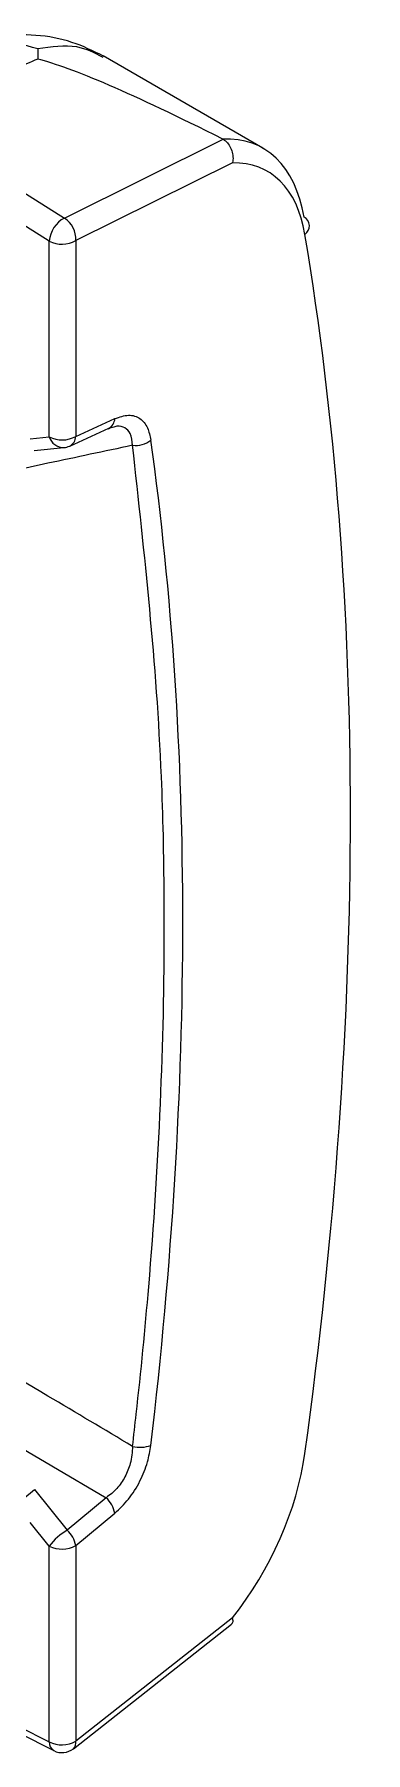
# Model space of a CAD drawing. Extents: x 7 to 113, y 1 to 87.
# Drawn here: x 22.17 to 22.349, y 69.962 to 70.894 of the extents above; entities that cross this region are included whole.
import ezdxf

# ---------------------------------------------------------------- set-up
doc = ezdxf.new("R2010")
doc.units = 0
doc.header["$MEASUREMENT"] = 0
doc.layers.add('OBJECT', color=7, linetype='CONTINUOUS')

msp = doc.modelspace()

# ---------------------------------------------------------------- linework, layer by layer
at = {"layer": 'OBJECT'}
for p, q in [((22.17154, 70.88568), (22.17149, 70.88015)), ((22.29365, 70.83184), (22.20699, 70.88187)), ((22.10722, 70.84348), (22.18594, 70.79397)), ((22.18594, 70.79397), (22.27213, 70.83666)), ((22.27213, 70.83666), (22.27186, 70.83681)), ((22.1777, 70.78147), (22.10605, 70.82654)), ((22.27719, 70.82386), (22.19214, 70.78173)), ((22.1777, 70.67529), (22.1777, 70.78147)), ((22.19214, 70.78173), (22.19214, 70.67555)), ((22.19214, 70.67555), (22.21331, 70.68517)), ((22.1673, 70.67428), (22.1777, 70.67529)), ((22.18885, 70.6703), (22.21001, 70.67992)), ((22.21212, 70.68043), (22.21056, 70.68002)), ((22.16947, 70.66788), (22.18568, 70.66945)), ((22.09824, 70.16476), (22.20866, 70.09987)), ((22.13644, 70.07679), (22.16965, 70.10431)), ((22.16965, 70.10431), (22.1875, 70.08233)), ((22.20866, 70.09987), (22.1875, 70.08233)), ((22.1777, 70.07366), (22.1673, 70.08647)), ((22.19214, 70.07392), (22.21331, 70.09146)), ((22.1777, 69.96748), (22.1777, 70.07366)), ((22.19214, 70.07392), (22.19214, 69.96773)), ((22.1909, 69.96374), (22.27668, 70.03133)), ((22.27719, 70.03475), (22.19214, 69.96773)), ((22.1612, 69.97582), (22.1777, 69.96748)), ((22.1612, 69.97227), (22.1802, 69.96267))]:
    msp.add_line(p, q, dxfattribs=at)
for centre, radius, start, end in [((22.31346, 70.78964), 0.00543, 303.42013, 62.44955), ((22.19356, 70.77998), 0.01593, 118.57283, 174.61885), ((22.17855, 70.78253), 0.01361, 356.61778, 57.14319), ((22.18468, 70.79503), 0.01525, 242.75324, 299.28003), ((22.20721, 70.68534), 0.0061, 297.35608, 358.3258), ((22.18468, 70.68885), 0.01525, 242.75324, 299.28003), ((22.18564, 70.67778), 0.00832, 197.39102, 270.24264), ((22.18604, 70.67572), 0.0061, 297.35523, 358.32444), ((22.22442, 70.68448), 0.01387, 263.82724, 307.5336), ((22.18471, 70.67941), 0.01, 275.56151, 294.44248), ((22.22701, 70.14417), 0.01696, 256.08616, 290.232), ((22.19763, 70.08829), 0.01599, 11.4411, 46.39167), ((22.20821, 70.04903), 0.03922, 121.88635, 141.08507), ((22.17647, 70.07074), 0.016, 11.4435, 46.39001), ((22.18468, 70.08722), 0.01525, 242.75324, 299.28003), ((22.18304, 69.9672), 0.00534, 177.00044, 237.89573), ((22.18468, 69.98104), 0.01525, 242.75324, 299.28003), ((22.18796, 69.96685), 0.00428, 313.41551, 11.95324), ((22.18471, 69.97159), 0.01, 243.17761, 308.23609)]:
    msp.add_arc(centre, radius, start, end, dxfattribs=at)
for centre, major_axis, ratio, start_param, end_param in [((23.76636, 69.8431), (1.61042, -1.03656), 0.039919, 2.784729, 3.025842), ((22.23656, 70.72624), (0.05582, 0.1063), 0.548821, 5.657508, 6.594129), ((22.24399, 70.72238), (0.05084, 0.09763), 0.546171, 5.655725, 6.577259), ((20.84088, 69.50769), (1.0353, 1.98807), 0.546171, 5.292217, 5.655725), ((20.79657, 69.47926), (1.00355, 1.9254), 0.546183, 5.319886, 5.628915), ((22.24399, 70.09363), (0.05084, 0.09763), 0.546171, 4.370683, 5.292217)]:
    msp.add_ellipse(centre, major_axis=major_axis, ratio=ratio, start_param=start_param, end_param=end_param, dxfattribs=at)
for points, knots in [([(22.20722, 70.88173), (22.2016, 70.88451), (22.19001, 70.89025), (22.17037, 70.89375), (22.14974, 70.89326), (22.13661, 70.88893), (22.13003, 70.88676)], [0, 0, 0, 0, 0.234436, 0.483458, 0.741033, 1, 1, 1, 1]), ([(22.17154, 70.88568), (22.16392, 70.88795), (22.14916, 70.89234), (22.13629, 70.8884), (22.13006, 70.88649)], [0, 0, 0, 0, 0.516059, 1, 1, 1, 1]), ([(22.20694, 70.88107), (22.20239, 70.88346), (22.19218, 70.88881), (22.1789, 70.8868), (22.17154, 70.88568)], [0, 0, 0, 0, 0.445445, 1, 1, 1, 1]), ([(22.17149, 70.88015), (22.1674, 70.87845), (22.14691, 70.86994), (22.06094, 70.83416), (21.89563, 70.76521), (21.74819, 70.70209), (21.66554, 70.66671)], [0, 0, 0, 0, 0.024148, 0.120739, 0.507103, 1, 1, 1, 1]), ([(22.27213, 70.83666), (22.27292, 70.83608), (22.2745, 70.8349), (22.27627, 70.83209), (22.27734, 70.82886), (22.27752, 70.82609), (22.27732, 70.82446), (22.27721, 70.82393), (22.27719, 70.82386)], [0, 0, 0, 0, 0.2192768, 0.4385033, 0.6592408, 0.8829816, 0.9858182, 1, 1, 1, 1]), ([(22.21331, 70.68517), (22.21586, 70.68604), (22.22097, 70.68778), (22.22717, 70.68574), (22.23131, 70.68079), (22.23237, 70.67581), (22.23287, 70.67348)], [0, 0, 0, 0, 0.2618794, 0.5244054, 0.7764165, 1, 1, 1, 1]), ([(22.20986, 70.67968), (22.21053, 70.68004), (22.2116, 70.68061), (22.21194, 70.6806), (22.21207, 70.6806)], [0, 0, 0, 0, 0.618083, 1, 1, 1, 1]), ([(22.22293, 70.67068), (22.22271, 70.673), (22.22231, 70.67711), (22.219, 70.68041), (22.2155, 70.68146), (22.2129, 70.68066), (22.21212, 70.68043)], [0, 0, 0, 0, 0.346608, 0.61581, 0.885438, 1, 1, 1, 1]), ([(22.22293, 70.67068), (22.20763, 70.66744), (22.18592, 70.66283), (22.16416, 70.65818), (22.15772, 70.65681)], [0, 0, 0, 0, 0.7043889, 1, 1, 1, 1]), ([(22.22293, 70.12771), (22.2236, 70.13352), (22.22697, 70.16259), (22.23634, 70.25872), (22.24042, 70.35227), (22.24006, 70.44286), (22.23824, 70.53254), (22.22946, 70.61171), (22.22293, 70.67068)], [0, 0, 0, 0, 0.029968, 0.149857, 0.5, 0.529968, 0.649857, 1, 1, 1, 1]), ([(22.22293, 70.12771), (22.20763, 70.13682), (22.17144, 70.15839), (22.13515, 70.17978), (22.1142, 70.19213)], [0, 0, 0, 0, 0.422662, 1, 1, 1, 1]), ([(22.22293, 70.12771), (22.2227, 70.12461), (22.22231, 70.11912), (22.21903, 70.11106), (22.21448, 70.10439), (22.21065, 70.10141), (22.20866, 70.09987)], [0, 0, 0, 0, 0.2953363, 0.5247161, 0.7544597, 1, 1, 1, 1]), ([(22.21331, 70.09146), (22.21586, 70.09386), (22.22097, 70.09867), (22.22717, 70.10867), (22.23131, 70.11894), (22.23237, 70.12528), (22.23287, 70.12826)], [0, 0, 0, 0, 0.2618794, 0.5244054, 0.7764165, 1, 1, 1, 1]), ([(22.2766, 70.03144), (22.27682, 70.03159), (22.27744, 70.03202), (22.27751, 70.03326), (22.27732, 70.03431), (22.27721, 70.0347), (22.27719, 70.03475)], [0, 0, 0, 0, 0.270247, 0.749399, 0.969629, 1, 1, 1, 1])]:
    msp.add_open_spline(points, degree=3, knots=knots, dxfattribs=at)

doc.saveas('drawing.dxf')
